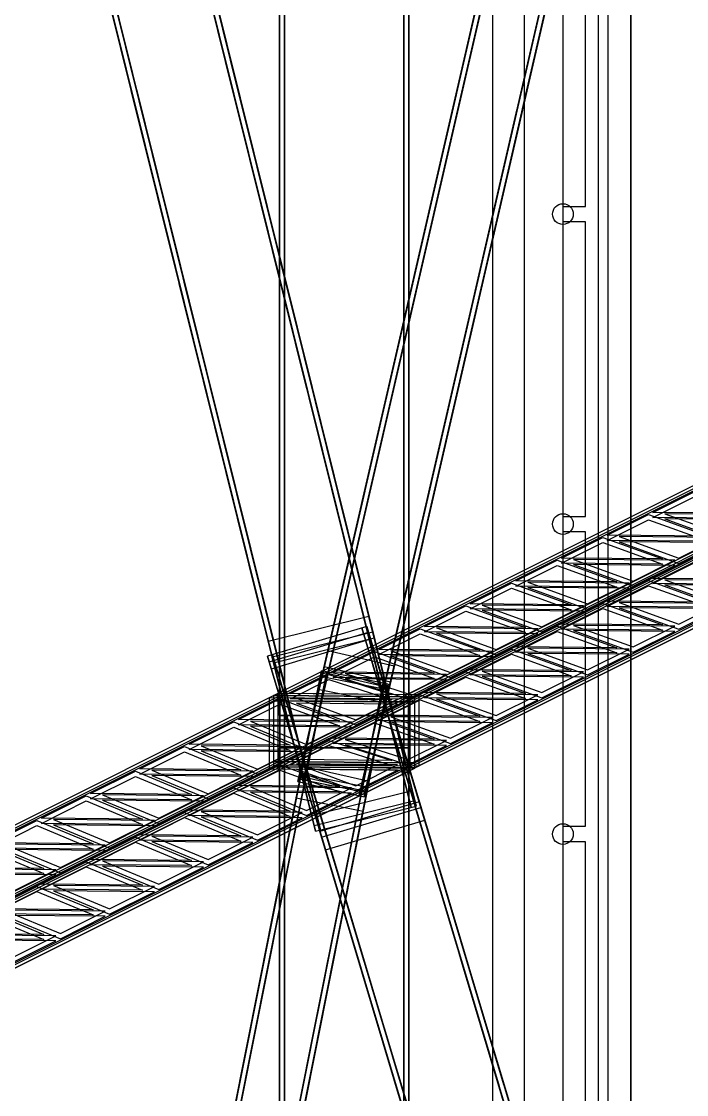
# Model space of a CAD drawing. Header units: millimetres. Extents: x -52000 to 48850, y -48850 to 51750.
# Drawn here: x -15672 to -13618, y -8457 to -5145 of the extents above; entities that cross this region are included whole.
import ezdxf

# ---------------------------------------------------------------- set-up
doc = ezdxf.new("R2010")
doc.units = ezdxf.units.MM
doc.layers.add('D-STR-DECK', color=7, linetype='Continuous', lineweight=25)
doc.layers.add('D-STR-STRC', color=7, linetype='Continuous', lineweight=25)

msp = doc.modelspace()

# ---------------------------------------------------------------- linework, layer by layer
at = {"layer": 'D-STR-DECK'}
for points in [[(-11480, -14000), (11480, -14000), (14000, -11480), (14000, 11480), (11480, 14000), (-11480, 14000), (-14000, 11480), (-14000, -11480)], [(-14120, 11617.8), (-14120, -11617.8), (-14216, -11617.8), (-14216, 11617.8)], [(-14000, 11480), (-14000, -11480), (-13890, -11480), (-13890, 11480)], [(-14000, 11480), (-14000, -11480), (-13890, -11480), (-13890, 11480)], [(-14000, 11480), (-14000, -11480), (-13790, -11307.8), (-13790, 11307.8)], [(-14000, 11480), (-14000, -11480), (-13860, -11480), (-13860, 11480)], [(-13790, -11307.8), (4700, -11307.8), (4700, 11307.8), (-13790, 11307.8)], [(-14000, -4807.2), (-14000, -5716.1), (-13930, -5716.1), (-13930, -4807.2)], [(-14000, -5763.9), (-14000, -6672.8), (-13930, -6672.8), (-13930, -5763.9)], [(-14000, -6720.6), (-14000, -7629.4), (-13930, -7629.4), (-13930, -6720.6)], [(-14000, -7677.2), (-14000, -8586.1), (-13930, -8586.1), (-13930, -7677.2)]]:
    msp.add_lwpolyline(points, close=True, dxfattribs=at)
for centre in [(-14000, -5740), (-14000, -6696.7), (-14000, -7653.3)]:
    msp.add_circle(centre, 32, dxfattribs=at)
at = {"layer": 'D-STR-STRC'}
for points in [[(-14875.3, 14675.3), (-14875.3, -14675.3)], [(-14475.3, 14675.3), (-14475.3, -14675.3)], [(-16411.5, 307.1), (-14586.8, -7030.6)], [(-16407.3, 290.3), (-14582.7, -7047.4)], [(-16722, 229.8), (-14897.4, -7107.8)], [(-16717.9, 213.1), (-14893.2, -7124.6)], [(-14736.8, -7137), (-13045.4, 200.7)], [(-14740.7, -7153.9), (-13049.3, 183.8)], [(-14536.1, -7201.1), (-12844.7, 136.6)], [(-14532.2, -7184.2), (-12840.8, 153.5)], [(-14818.5, -7491.2), (-13127.1, -153.5)], [(-14814.6, -7474.3), (-13123.2, -136.6)], [(-14610, -7521.5), (-12918.5, -183.8)], [(-16282.1, -213.1), (-14457.5, -7550.7)], [(-16278, -229.8), (-14453.3, -7567.5)], [(-14613.8, -7538.3), (-12922.4, -200.7)], [(-16592.7, -290.3), (-14768, -7627.9)], [(-16588.5, -307.1), (-14763.9, -7644.7)], [(-14893.5, -7226.1), (-13202.1, -6380.4)], [(-14873.7, -7226.2), (-13182.3, -6380.5)], [(-14477, -7229.6), (-12785.6, -6383.9)], [(-14457.2, -7229.7), (-12765.8, -6384)], [(-14893.5, -7445.6), (-13202.1, -6599.9)], [(-14873.7, -7445.8), (-13182.3, -6600.1)], [(-14477, -7449.1), (-12785.6, -6603.4)], [(-14457.2, -7449.3), (-12765.8, -6603.6)], [(-14599, -6981.8), (-14586.8, -7030.6)], [(-14605.7, -7012.6), (-12914.3, -12658.8)], [(-14605.7, -7012.6), (-14593.9, -7052.1)], [(-14600.5, -7030), (-12909.1, -12676.3)], [(-14909.5, -7059.1), (-14897.4, -7107.8)], [(-14912.3, -7104.4), (-13220.8, -12750.7)], [(-14912.3, -7104.4), (-14900.4, -7144)], [(-14736.8, -7137), (-14725.6, -7088.2)], [(-16569.7, -16312.2), (-14745, -7149.9)], [(-14907, -7121.9), (-13215.6, -12768.1)], [(-14756.4, -7207.2), (-14745, -7149.9)], [(-14532.2, -7184.2), (-14521, -7135.3)], [(-16572.8, -16328.2), (-14748.2, -7165.8)], [(-16366.9, -16369.2), (-14542.2, -7206.9)], [(-16363.7, -16353.3), (-14539.1, -7190.9)], [(-14893.5, -7226.1), (-14880.6, -7219.6)], [(-14550.5, -7248.2), (-14539.1, -7190.9)], [(-16717.9, -8138.1), (-14893.2, -7225.8)], [(-16698.1, -8138.3), (-14873.4, -7226)], [(-16301.9, -8142.2), (-14477.3, -7229.9)], [(-16282.1, -8142.4), (-14457.5, -7230.1)], [(-14907.1, -7232.7), (-14893.2, -7225.8)], [(-14471.3, -7237), (-14457.5, -7230.1)], [(-14457.2, -7229.7), (-14444.3, -7223.3)], [(-14875.3, -7287.7), (-14875.3, -7387.7)], [(-14475.3, -7287.7), (-14475.3, -7387.7)], [(-16717.9, -8357.6), (-14893.2, -7445.3)], [(-16698.1, -8357.8), (-14873.4, -7445.5)], [(-16301.9, -8361.7), (-14477.3, -7449.3)], [(-16282.1, -8361.9), (-14457.5, -7449.5)], [(-14907.1, -7452.2), (-14893.2, -7445.3)], [(-14893.5, -7445.6), (-14880.6, -7439.2)], [(-14818.5, -7491.2), (-14807.2, -7442.3)], [(-14471.3, -7456.5), (-14457.5, -7449.5)], [(-14457.2, -7449.3), (-14444.3, -7442.8)], [(-16636.3, -16646.7), (-14811.6, -7484.4)], [(-16633.1, -16630.8), (-14808.5, -7468.5)], [(-14823, -7541.6), (-14811.6, -7484.4)], [(-16427.2, -16671.8), (-14602.5, -7509.5)], [(-14613.8, -7538.3), (-14602.6, -7489.5)], [(-16430.3, -16687.8), (-14605.7, -7525.4)], [(-14617.1, -7582.7), (-14605.7, -7525.4)], [(-14465.5, -7518.7), (-14453.3, -7567.5)], [(-14443.7, -7553.5), (-12752.2, -13199.7)], [(-14438.4, -7570.9), (-12747, -13217.2)], [(-14438.4, -7570.9), (-14426.6, -7610.5)], [(-14776, -7595.9), (-14763.9, -7644.7)], [(-14750.2, -7645.3), (-13058.8, -13291.6)], [(-14745, -7662.8), (-13053.6, -13309)], [(-14745, -7662.8), (-14733.1, -7702.3)]]:
    msp.add_lwpolyline(points, dxfattribs=at)
for points in [[(-14859.3, 14675.3), (-14859.3, 14675.3), (-14859.3, -14675.3), (-14859.3, -14675.3)], [(-14491.3, 14675.3), (-14491.3, 14675.3), (-14491.3, -14675.3), (-14491.3, -14675.3)], [(-16427, 303.2), (-16293.5, -233.7), (-14468.9, -7571.4), (-14602.4, -7034.5)], [(-16411.5, 307.1), (-16278, -229.8), (-14453.3, -7567.5), (-14586.8, -7030.6)], [(-16706.5, 233.7), (-16573, -303.2), (-14748.3, -7640.9), (-14881.8, -7104)], [(-16722, 229.8), (-16588.5, -307.1), (-14763.9, -7644.7), (-14897.4, -7107.8)], [(-14818.5, -7491.2), (-14736.8, -7137), (-13045.4, 200.7), (-13127.1, -153.5)], [(-14802.9, -7494.8), (-14721.3, -7140.6), (-13029.8, 197.1), (-13111.5, -157.1)], [(-14629.4, -7534.7), (-14547.8, -7180.6), (-12856.4, 157.1), (-12938, -197.1)], [(-14613.8, -7538.3), (-14532.2, -7184.2), (-12840.8, 153.5), (-12922.4, -200.7)], [(-15193.4, -4657.5), (-15053.5, -5220.2), (-14946.1, -5652.2)], [(-15177.9, -4653.7), (-15038, -5216.3), (-14930.6, -5648.4)], [(-15174, -4669.5), (-15066.5, -5101.5), (-14926.6, -5664.2)], [(-15189.5, -4673.3), (-15082.1, -5105.3), (-14942.2, -5668)], [(-15488.4, -4730.9), (-15348.5, -5293.6), (-15241.1, -5725.6)], [(-15472.9, -4727), (-15333, -5289.7), (-15225.6, -5721.7)], [(-15484.5, -4746.7), (-15377.1, -5178.7), (-15237.2, -5741.4)], [(-15469, -4742.8), (-15361.6, -5174.8), (-15221.6, -5737.5)], [(-14376, -5571.6), (-14318.7, -5322.9), (-14189, -4760.3)], [(-14360.4, -5575.2), (-14303.1, -5326.5), (-14173.4, -4763.9)], [(-14379.7, -5587.6), (-14250, -5025), (-14192.7, -4776.2)], [(-14364.1, -5591.2), (-14234.4, -5028.6), (-14177.1, -4779.8)], [(-14190.6, -5631.2), (-14061, -5068.6), (-14003.6, -4819.8)], [(-14187, -5615.2), (-14129.6, -5366.5), (-13999.9, -4803.8)], [(-14175.1, -5634.8), (-14045.4, -5072.1), (-13988, -4823.4)], [(-14171.4, -5618.8), (-14114, -5370.1), (-13984.3, -4807.4)], [(-14875.3, -4919.3), (-14875.3, -4919.3), (-14875.3, -7287.7), (-14875.3, -7287.7)], [(-14859.3, -4919.3), (-14859.3, -4919.3), (-14859.3, -7287.7), (-14859.3, -7287.7)], [(-14491.3, -4919.3), (-14491.3, -4919.3), (-14491.3, -7287.7), (-14491.3, -7287.7)], [(-14475.3, -4919.3), (-14475.3, -4919.3), (-14475.3, -7287.7), (-14475.3, -7287.7)], [(-15025.9, -5265.1), (-14885.9, -5827.8), (-14778.5, -6259.8)], [(-15041.4, -5269), (-14901.5, -5831.7), (-14794, -6263.7)], [(-15037.5, -5284.8), (-14930, -5716.8), (-14790.1, -6279.5)], [(-15021.9, -5280.9), (-14914.5, -5712.9), (-14774.6, -6275.6)], [(-15336.4, -5342.4), (-15196.5, -5905), (-15089, -6337.1)], [(-15332.5, -5358.1), (-15225, -5790.2), (-15085.1, -6352.9)], [(-15320.9, -5338.5), (-15180.9, -5901.2), (-15073.5, -6333.2)], [(-15316.9, -5354.3), (-15209.5, -5786.3), (-15069.6, -6349)], [(-14520.6, -6199.1), (-14390.9, -5636.4), (-14333.6, -5387.7)], [(-14517, -6183.1), (-14459.6, -5934.4), (-14329.9, -5371.7)], [(-14505.1, -6202.7), (-14375.4, -5640), (-14318, -5391.3)], [(-14501.4, -6186.7), (-14444, -5938), (-14314.3, -5375.3)], [(-14331.6, -6242.7), (-14201.9, -5680), (-14144.6, -5431.3)], [(-14327.9, -6226.7), (-14270.6, -5977.9), (-14140.9, -5415.3)], [(-14312.3, -6230.3), (-14255, -5981.5), (-14125.3, -5418.9)], [(-14316, -6246.2), (-14186.3, -5683.6), (-14129, -5434.9)], [(-14889.3, -5880.5), (-14749.4, -6443.1), (-14642, -6875.2)], [(-14873.8, -5876.6), (-14733.9, -6439.3), (-14626.4, -6871.3)], [(-14869.9, -5892.4), (-14762.4, -6324.4), (-14622.5, -6887.1)], [(-14885.4, -5896.3), (-14778, -6328.3), (-14638, -6891)], [(-15184.3, -5953.8), (-15044.4, -6516.5), (-14937, -6948.5)], [(-15168.8, -5950), (-15028.9, -6512.6), (-14921.5, -6944.7)], [(-15180.4, -5969.6), (-15073, -6401.6), (-14933.1, -6964.3)], [(-15164.9, -5965.8), (-15057.5, -6397.8), (-14917.5, -6960.5)], [(-14657.9, -6794.6), (-14600.6, -6545.8), (-14470.9, -5983.2)], [(-14642.3, -6798.2), (-14585, -6549.4), (-14455.3, -5986.8)], [(-14661.6, -6810.6), (-14531.9, -6247.9), (-14474.6, -5999.2)], [(-14646, -6814.1), (-14516.3, -6251.5), (-14459, -6002.8)], [(-14468.9, -6838.2), (-14411.5, -6589.4), (-14281.8, -6026.8)], [(-14472.6, -6854.1), (-14342.9, -6291.5), (-14285.5, -6042.8)], [(-14457, -6857.7), (-14327.3, -6295.1), (-14269.9, -6046.3)], [(-14453.3, -6841.8), (-14395.9, -6593), (-14266.2, -6030.4)], [(-14457.2, -7229.7), (-14893.5, -7226.1), (-13202.1, -6380.4), (-12765.8, -6384)], [(-14457.2, -7245.7), (-14893.5, -7242), (-13202.1, -6396.3), (-12765.8, -6400)], [(-14721.7, -6488.1), (-14590.6, -7015.4), (-14483.2, -7447.4)], [(-14737.3, -6491.9), (-14606.1, -7019.2), (-14498.7, -7451.3)], [(-14733.3, -6507.7), (-14625.9, -6939.8), (-14494.8, -7467.1)], [(-14717.8, -6503.9), (-14610.4, -6935.9), (-14479.3, -7463.2)], [(-15032.3, -6565.3), (-14901.2, -7092.6), (-14793.7, -7524.6)], [(-15028.4, -6581.1), (-14920.9, -7013.1), (-14789.8, -7540.4)], [(-15016.8, -6561.4), (-14885.6, -7088.7), (-14778.2, -7520.8)], [(-15012.8, -6577.2), (-14905.4, -7009.3), (-14774.3, -7536.6)], [(-14457.2, -7433.3), (-14893.5, -7429.6), (-13202.1, -6583.9), (-12765.8, -6587.6)], [(-14457.2, -7449.3), (-14893.5, -7445.6), (-13202.1, -6599.9), (-12765.8, -6603.6)], [(-14794.4, -7386.6), (-14672.9, -6859.4), (-14615.5, -6610.6)], [(-14790.7, -7370.6), (-14733.4, -7121.9), (-14611.8, -6594.7)], [(-14778.8, -7390.2), (-14657.3, -6863), (-14599.9, -6614.2)], [(-14775.1, -7374.2), (-14717.8, -7125.5), (-14596.2, -6598.3)], [(-13410.3, -6663.5), (-13722.7, -6660.8), (-13594.6, -6596.8)], [(-13410.3, -6679.4), (-13722.7, -6676.8), (-13594.6, -6612.8)], [(-14605.3, -7430.2), (-14483.8, -6903), (-14426.5, -6654.2)], [(-14601.7, -7414.2), (-14544.3, -7165.5), (-14422.8, -6638.3)], [(-14586.1, -7417.8), (-14528.7, -7169.1), (-14407.2, -6641.9)], [(-14589.7, -7433.8), (-14468.2, -6906.6), (-14410.9, -6657.8)], [(-13551.3, -6733.9), (-13863.6, -6731.3), (-13735.6, -6667.3)], [(-13551.3, -6749.9), (-13863.6, -6747.3), (-13735.6, -6683.2)], [(-13500.8, -6731.4), (-13372.8, -6667.4), (-13685.1, -6664.7)], [(-13500.8, -6747.4), (-13372.8, -6683.3), (-13685.1, -6680.7)], [(-13692.2, -6804.4), (-14004.6, -6801.8), (-13876.5, -6737.7)], [(-13692.2, -6820.4), (-14004.6, -6817.7), (-13876.5, -6753.7)], [(-13641.8, -6801.9), (-13513.7, -6737.8), (-13826.1, -6735.2)], [(-13641.8, -6817.9), (-13513.7, -6753.8), (-13826.1, -6751.2)], [(-13833.2, -6874.9), (-14145.5, -6872.3), (-14017.5, -6808.2)], [(-13782.8, -6872.4), (-13654.7, -6808.3), (-13967.1, -6805.7)], [(-13782.8, -6888.3), (-13654.7, -6824.3), (-13967.1, -6821.7)], [(-13410.3, -6867), (-13722.7, -6864.4), (-13594.6, -6800.4)], [(-13410.3, -6883), (-13722.7, -6880.4), (-13594.6, -6816.3)], [(-13833.2, -6890.9), (-14145.5, -6888.2), (-14017.5, -6824.2)], [(-13974.1, -6945.4), (-14286.5, -6942.7), (-14158.4, -6878.7)], [(-13923.7, -6942.8), (-13795.6, -6878.8), (-14108, -6876.2)], [(-13551.3, -6937.5), (-13863.6, -6934.9), (-13735.6, -6870.8)], [(-13551.3, -6953.5), (-13863.6, -6950.8), (-13735.6, -6886.8)], [(-13500.8, -6935), (-13372.8, -6870.9), (-13685.1, -6868.3)], [(-13500.8, -6950.9), (-13372.8, -6886.9), (-13685.1, -6884.3)], [(-13974.1, -6961.3), (-14286.5, -6958.7), (-14158.4, -6894.7)], [(-13923.7, -6958.8), (-13795.6, -6894.8), (-14108, -6892.1)], [(-14115.1, -7015.8), (-14427.5, -7013.2), (-14299.4, -6949.2)], [(-14064.7, -7013.3), (-13936.6, -6949.3), (-14249, -6946.6)], [(-13692.2, -7008), (-14004.6, -7005.3), (-13876.5, -6941.3)], [(-13641.8, -7005.5), (-13513.7, -6941.4), (-13826.1, -6938.8)], [(-13641.8, -7021.4), (-13513.7, -6957.4), (-13826.1, -6954.8)], [(-14599, -6981.8), (-14909.5, -7059.1), (-14776, -7595.9), (-14465.5, -7518.7)], [(-14115.1, -7031.8), (-14427.5, -7029.2), (-14299.4, -6965.1)], [(-14064.7, -7029.3), (-13936.6, -6965.2), (-14249, -6962.6)], [(-13692.2, -7023.9), (-14004.6, -7021.3), (-13876.5, -6957.3)], [(-14605.7, -7012.6), (-14912.3, -7104.4), (-14907, -7121.9), (-14600.5, -7030)], [(-14605.7, -7012.6), (-14912.3, -7104.4), (-14745, -7662.8), (-14438.4, -7570.9)], [(-14621, -7017.2), (-14453.8, -7575.5), (-12762.3, -13221.8), (-12929.6, -12663.4)], [(-14605.7, -7012.6), (-14438.4, -7570.9), (-12747, -13217.2), (-12914.3, -12658.8)], [(-14256, -7086.3), (-14568.4, -7083.7), (-14440.3, -7019.6)], [(-14205.6, -7083.8), (-14077.5, -7019.8), (-14389.9, -7017.1)], [(-13833.2, -7078.5), (-14145.5, -7075.8), (-14017.5, -7011.8)], [(-13782.8, -7075.9), (-13654.7, -7011.9), (-13967.1, -7009.3)], [(-14593.9, -7052.1), (-14900.4, -7144), (-14733.1, -7702.3), (-14426.6, -7610.5)], [(-14586.8, -7030.6), (-14897.4, -7107.8), (-14893.2, -7124.6), (-14582.7, -7047.4)], [(-14586.8, -7030.6), (-14897.4, -7107.8), (-14763.9, -7644.7), (-14453.3, -7567.5)], [(-14256, -7102.3), (-14568.4, -7099.6), (-14440.3, -7035.6)], [(-14205.6, -7099.8), (-14077.5, -7035.7), (-14389.9, -7033.1)], [(-13833.2, -7094.4), (-14145.5, -7091.8), (-14017.5, -7027.7)], [(-13782.8, -7091.9), (-13654.7, -7027.9), (-13967.1, -7025.2)], [(-13974.1, -7148.9), (-14286.5, -7146.3), (-14158.4, -7082.3)], [(-13923.7, -7146.4), (-13795.6, -7082.4), (-14108, -7079.7)], [(-14912.3, -7104.4), (-14745, -7662.8), (-13053.6, -13309), (-13220.8, -12750.7)], [(-14896.9, -7099.8), (-14729.7, -7658.2), (-13038.2, -13304.4), (-13205.5, -12746.1)], [(-14807.2, -7442.3), (-14602.6, -7489.5), (-14521, -7135.3), (-14725.6, -7088.2)], [(-14397, -7156.8), (-14709.4, -7154.2), (-14581.3, -7090.1)], [(-14397, -7172.8), (-14709.4, -7170.1), (-14581.3, -7106.1)], [(-14593.4, -7109.4), (-14472.9, -7511.7), (-14338.3, -7961)], [(-14578.1, -7104.8), (-14457.6, -7507.1), (-14323, -7956.4)], [(-14346.6, -7154.3), (-14218.5, -7090.2), (-14530.9, -7087.6)], [(-14346.6, -7170.2), (-14218.5, -7106.2), (-14530.9, -7103.6)], [(-13974.1, -7164.9), (-14286.5, -7162.3), (-14158.4, -7098.2)], [(-13923.7, -7162.4), (-13795.6, -7098.3), (-14108, -7095.7)], [(-16636.3, -16646.7), (-16569.7, -16312.2), (-14745, -7149.9), (-14811.6, -7484.4)], [(-16620.6, -16649.9), (-16554, -16315.4), (-14729.3, -7153), (-14795.9, -7487.5)], [(-14818.5, -7491.2), (-14613.8, -7538.3), (-14532.2, -7184.2), (-14736.8, -7137)], [(-14811.6, -7484.4), (-14605.7, -7525.4), (-14539.1, -7190.9), (-14745, -7149.9)], [(-14748.2, -7165.8), (-14542.2, -7206.9), (-14539.1, -7190.9), (-14745, -7149.9)], [(-14740.7, -7153.9), (-14536.1, -7201.1), (-14532.2, -7184.2), (-14736.8, -7137)], [(-14587, -7130.9), (-14452.4, -7580.2), (-14331.9, -7982.5)], [(-14571.6, -7126.3), (-14437, -7575.6), (-14316.5, -7977.9)], [(-14115.1, -7219.4), (-14427.5, -7216.8), (-14299.4, -7152.7)], [(-14064.7, -7216.9), (-13936.6, -7152.8), (-14249, -7150.2)], [(-14528.6, -7222.6), (-14841, -7220), (-14722.2, -7160.6)], [(-14528.6, -7238.6), (-14841, -7235.9), (-14722.2, -7176.6)], [(-14478.2, -7220.1), (-14359.4, -7160.7), (-14671.8, -7158.1)], [(-14478.2, -7236), (-14359.4, -7176.7), (-14671.8, -7174)], [(-14115.1, -7235.4), (-14427.5, -7232.7), (-14299.4, -7168.7)], [(-14064.7, -7232.9), (-13936.6, -7168.8), (-14249, -7166.2)], [(-16446, -16684.6), (-16379.4, -16350.1), (-14554.8, -7187.8), (-14621.4, -7522.3)], [(-16430.3, -16687.8), (-16363.7, -16353.3), (-14539.1, -7190.9), (-14605.7, -7525.4)], [(-14884.6, -7196.7), (-14764.1, -7598.9), (-14629.5, -8048.3)], [(-14444.3, -7442.8), (-14444.3, -7223.3), (-14880.6, -7219.6), (-14880.6, -7439.2)], [(-14878.2, -7218.1), (-14743.6, -7667.4), (-14623.1, -8069.7)], [(-14869.3, -7192.1), (-14748.8, -7594.4), (-14614.2, -8043.7)], [(-14862.9, -7213.5), (-14728.3, -7662.8), (-14607.8, -8065.1)], [(-14823, -7541.6), (-14617.1, -7582.7), (-14550.5, -7248.2), (-14756.4, -7207.2)], [(-16282.1, -8142.4), (-16717.9, -8138.1), (-14893.2, -7225.8), (-14457.5, -7230.1)], [(-16282.1, -8158.4), (-16717.9, -8154.1), (-14893.2, -7241.8), (-14457.5, -7246)], [(-14689.9, -7303.4), (-15001.9, -7300.3), (-14873.7, -7236.2)], [(-14689.9, -7319.3), (-15001.9, -7316.3), (-14873.7, -7252.2)], [(-14471.3, -7456.5), (-14471.3, -7237), (-14907.1, -7232.7), (-14907.1, -7452.2)], [(-14873.7, -7445.8), (-14873.7, -7226.2), (-14893.5, -7226.1), (-14893.5, -7445.6)], [(-14457.2, -7449.3), (-14457.2, -7229.7), (-14893.5, -7226.1), (-14893.5, -7445.6)], [(-14873.4, -7445.5), (-14873.4, -7226), (-14893.2, -7225.8), (-14893.2, -7445.3)], [(-14457.5, -7449.5), (-14457.5, -7230.1), (-14893.2, -7225.8), (-14893.2, -7445.3)], [(-14639.1, -7300.7), (-14511, -7236.6), (-14822.9, -7233.6)], [(-14639.1, -7316.7), (-14511, -7252.6), (-14822.9, -7249.5)], [(-14256, -7289.9), (-14568.4, -7287.2), (-14440.3, -7223.2)], [(-14256, -7305.8), (-14568.4, -7303.2), (-14440.3, -7239.2)], [(-14457.5, -7449.5), (-14457.5, -7230.1), (-14477.3, -7229.9), (-14477.3, -7449.3)], [(-14457.2, -7449.3), (-14457.2, -7229.7), (-14477, -7229.6), (-14477, -7449.1)], [(-14205.6, -7287.4), (-14077.5, -7223.3), (-14389.9, -7220.7)], [(-14205.6, -7303.3), (-14077.5, -7239.3), (-14389.9, -7236.7)], [(-14949.1, -8174.6), (-14816.7, -7509.8), (-14769.9, -7274.8)], [(-14947.1, -8164.5), (-14900.3, -7929.6), (-14767.9, -7264.8)], [(-14933.4, -8177.7), (-14801, -7512.9), (-14754.2, -7278)], [(-14931.4, -8167.6), (-14884.6, -7932.7), (-14752.2, -7267.9)], [(-14841.9, -7379.4), (-15153.9, -7376.3), (-15015.7, -7307.3)], [(-14791.1, -7376.7), (-14653, -7307.6), (-14964.9, -7304.6)], [(-14475.3, -7287.7), (-14875.3, -7287.7), (-14875.3, -7287.7), (-14475.3, -7287.7)], [(-14758.8, -8212.5), (-14626.4, -7547.7), (-14579.6, -7312.7)], [(-14756.8, -8202.4), (-14710, -7967.5), (-14577.6, -7302.7)], [(-14743.1, -8215.6), (-14610.7, -7550.8), (-14563.9, -7315.9)], [(-14741.1, -8205.5), (-14694.3, -7970.6), (-14561.9, -7305.8)], [(-14397, -7360.4), (-14709.4, -7357.7), (-14581.3, -7293.7)], [(-14397, -7376.3), (-14709.4, -7373.7), (-14581.3, -7309.7)], [(-14346.6, -7357.8), (-14218.5, -7293.8), (-14530.9, -7291.2)], [(-14346.6, -7373.8), (-14218.5, -7309.8), (-14530.9, -7307.1)], [(-14841.9, -7395.4), (-15153.9, -7392.3), (-15015.7, -7323.2)], [(-14791.1, -7392.7), (-14653, -7323.6), (-14964.9, -7320.5)], [(-14994, -7455.4), (-15306, -7452.4), (-15167.8, -7383.3)], [(-14943.2, -7452.7), (-14805, -7383.7), (-15117, -7380.6)], [(-14528.6, -7426.2), (-14841, -7423.5), (-14722.2, -7364.2)], [(-14528.6, -7442.1), (-14841, -7439.5), (-14722.2, -7380.1)], [(-14478.2, -7423.6), (-14359.4, -7364.3), (-14671.8, -7361.6)], [(-14478.2, -7439.6), (-14359.4, -7380.2), (-14671.8, -7377.6)], [(-14994, -7471.4), (-15306, -7468.3), (-15167.8, -7399.2)], [(-14943.2, -7468.7), (-14805, -7399.6), (-15117, -7396.6)], [(-14875.3, -7387.7), (-14875.3, -7387.7), (-14875.3, -9756.1), (-14875.3, -9756.1)], [(-14475.3, -7387.7), (-14875.3, -7387.7), (-14875.3, -7387.7), (-14475.3, -7387.7)], [(-14859.3, -7387.7), (-14859.3, -7387.7), (-14859.3, -9756.1), (-14859.3, -9756.1)], [(-14491.3, -7387.7), (-14491.3, -7387.7), (-14491.3, -9756.1), (-14491.3, -9756.1)], [(-14475.3, -7387.7), (-14475.3, -7387.7), (-14475.3, -9756.1), (-14475.3, -9756.1)], [(-16282.1, -8345.9), (-16717.9, -8341.6), (-14893.2, -7429.3), (-14457.5, -7433.6)], [(-16282.1, -8361.9), (-16717.9, -8357.6), (-14893.2, -7445.3), (-14457.5, -7449.5)], [(-14689.9, -7506.9), (-15001.9, -7503.8), (-14873.7, -7439.7)], [(-14639.1, -7504.2), (-14511, -7440.1), (-14822.9, -7437.1)], [(-15146.1, -7531.5), (-15458, -7528.4), (-15319.8, -7459.3)], [(-15146.1, -7547.4), (-15458, -7544.4), (-15319.8, -7475.3)], [(-15095.3, -7528.8), (-14957.1, -7459.7), (-15269, -7456.6)], [(-15095.3, -7544.7), (-14957.1, -7475.6), (-15269, -7472.6)], [(-14689.9, -7522.8), (-15001.9, -7519.8), (-14873.7, -7455.7)], [(-14639.1, -7520.2), (-14511, -7456.1), (-14822.9, -7453)], [(-14818.5, -7491.2), (-14613.8, -7538.3), (-14610, -7521.5), (-14814.6, -7474.3)], [(-14811.6, -7484.4), (-14605.7, -7525.4), (-14602.5, -7509.5), (-14808.5, -7468.5)], [(-14841.9, -7582.9), (-15153.9, -7579.8), (-15015.7, -7510.8)], [(-14791.1, -7580.2), (-14653, -7511.1), (-14964.9, -7508.1)], [(-15298.1, -7607.5), (-15610.1, -7604.4), (-15471.9, -7535.3)], [(-15247.3, -7604.8), (-15109.1, -7535.7), (-15421.1, -7532.6)], [(-15247.3, -7620.8), (-15109.1, -7551.7), (-15421.1, -7548.6)], [(-14841.9, -7598.9), (-15153.9, -7595.8), (-15015.7, -7526.7)], [(-14791.1, -7596.2), (-14653, -7527.1), (-14964.9, -7524)], [(-14457.5, -7550.7), (-14768, -7627.9), (-14763.9, -7644.7), (-14453.3, -7567.5)], [(-14445.7, -7546.7), (-14316.6, -7977.6), (-14182, -8427)], [(-15298.1, -7623.4), (-15610.1, -7620.4), (-15471.9, -7551.3)], [(-14443.7, -7553.5), (-14750.2, -7645.3), (-14745, -7662.8), (-14438.4, -7570.9)], [(-14461, -7551.3), (-14331.9, -7982.2), (-14197.3, -8431.5)], [(-14454.6, -7572.7), (-14320, -8022), (-14190.9, -8453)], [(-14439.3, -7568.1), (-14304.7, -8017.4), (-14175.6, -8448.4)], [(-15450.2, -7683.5), (-15762.1, -7680.5), (-15623.9, -7611.4)], [(-15399.4, -7680.8), (-15261.2, -7611.7), (-15573.1, -7608.7)], [(-14994, -7658.9), (-15306, -7655.9), (-15167.8, -7586.8)], [(-14994, -7674.9), (-15306, -7671.8), (-15167.8, -7602.7)], [(-14943.2, -7656.2), (-14805, -7587.2), (-15117, -7584.1)], [(-14943.2, -7672.2), (-14805, -7603.1), (-15117, -7600.1)], [(-15450.2, -7699.5), (-15762.1, -7696.4), (-15623.9, -7627.3)], [(-15399.4, -7696.8), (-15261.2, -7627.7), (-15573.1, -7624.6)], [(-14752.3, -7638.5), (-14623.2, -8069.5), (-14488.6, -8518.8)], [(-14736.9, -7633.9), (-14607.8, -8064.9), (-14473.2, -8514.2)], [(-15146.1, -7735), (-15458, -7731.9), (-15319.8, -7662.8)], [(-15146.1, -7750.9), (-15458, -7747.9), (-15319.8, -7678.8)], [(-15095.3, -7732.3), (-14957.1, -7663.2), (-15269, -7660.1)], [(-15095.3, -7748.2), (-14957.1, -7679.1), (-15269, -7676.1)], [(-14745.8, -7660), (-14611.2, -8109.3), (-14482.1, -8540.2)], [(-14730.5, -7655.4), (-14595.9, -8104.7), (-14466.8, -8535.6)], [(-15602.2, -7759.5), (-15914.2, -7756.5), (-15776, -7687.4)], [(-15602.2, -7775.5), (-15914.2, -7772.4), (-15776, -7703.3)], [(-15551.4, -7756.9), (-15413.2, -7687.8), (-15725.2, -7684.7)], [(-15551.4, -7772.8), (-15413.2, -7703.7), (-15725.2, -7700.7)], [(-15298.1, -7811), (-15610.1, -7807.9), (-15471.9, -7738.8)], [(-15247.3, -7808.3), (-15109.1, -7739.2), (-15421.1, -7736.1)], [(-15703.5, -7832.9), (-15565.3, -7763.8), (-15877.2, -7760.7)], [(-15703.5, -7848.8), (-15565.3, -7779.7), (-15877.2, -7776.7)], [(-15298.1, -7826.9), (-15610.1, -7823.9), (-15471.9, -7754.8)], [(-15247.3, -7824.3), (-15109.1, -7755.2), (-15421.1, -7752.1)], [(-15450.2, -7887), (-15762.1, -7884), (-15623.9, -7814.9)], [(-15399.4, -7884.3), (-15261.2, -7815.2), (-15573.1, -7812.2)], [(-15450.2, -7903), (-15762.1, -7899.9), (-15623.9, -7830.8)], [(-15399.4, -7900.3), (-15261.2, -7831.2), (-15573.1, -7828.1)], [(-15602.2, -7963), (-15914.2, -7960), (-15776, -7890.9)], [(-15602.2, -7979), (-15914.2, -7975.9), (-15776, -7906.8)], [(-15551.4, -7960.4), (-15413.2, -7891.3), (-15725.2, -7888.2)], [(-15551.4, -7976.3), (-15413.2, -7907.2), (-15725.2, -7904.2)], [(-15703.5, -8036.4), (-15565.3, -7967.3), (-15877.2, -7964.2)], [(-15703.5, -8052.3), (-15565.3, -7983.2), (-15877.2, -7980.2)], [(-15101.1, -8938.1), (-14960.5, -8231.8), (-14913.7, -7996.9)], [(-15099.1, -8928), (-15052.3, -8693.1), (-14911.7, -7986.8)], [(-15085.4, -8941.2), (-14944.8, -8234.9), (-14898, -8000)], [(-15083.4, -8931.2), (-15036.6, -8696.2), (-14896, -7989.9)], [(-14910.9, -8976), (-14770.2, -8269.7), (-14723.4, -8034.8)], [(-14908.9, -8965.9), (-14862.1, -8731), (-14721.4, -8024.7)], [(-14895.2, -8979.1), (-14754.5, -8272.8), (-14707.7, -8037.9)], [(-14893.2, -8969), (-14846.4, -8734.1), (-14705.7, -8027.8)], [(-14320.1, -8021.8), (-14191, -8452.7), (-14056.4, -8902.1)], [(-14313.7, -8043.2), (-14179.1, -8492.6), (-14050, -8923.5)], [(-14304.8, -8017.2), (-14175.7, -8448.2), (-14041.1, -8897.5)], [(-14298.3, -8038.7), (-14163.7, -8488), (-14034.6, -8918.9)], [(-14611.3, -8109), (-14482.2, -8540), (-14347.6, -8989.3)], [(-14596, -8104.4), (-14466.9, -8535.4), (-14332.3, -8984.7)], [(-14604.9, -8130.5), (-14470.3, -8579.8), (-14341.2, -9010.8)], [(-14589.5, -8125.9), (-14454.9, -8575.2), (-14325.8, -9006.2)]]:
    msp.add_lwpolyline(points, close=True, dxfattribs=at)

doc.saveas('drawing.dxf')
